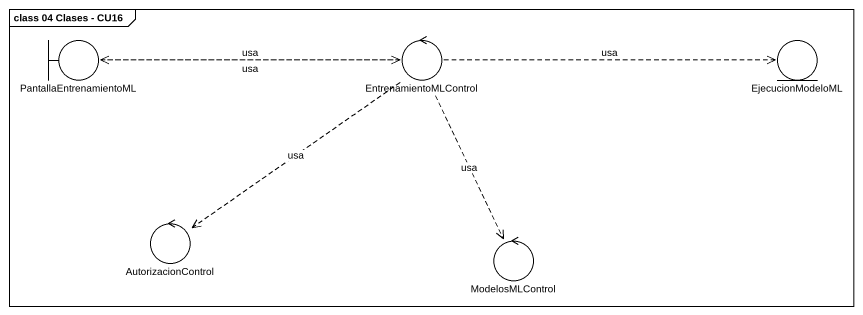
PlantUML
@startuml
mainframe class 04 Clases - CU16
boundary PantallaEntrenamientoML
control EntrenamientoMLControl
entity EjecucionModeloML
control AutorizacionControl
control ModelosMLControl
PantallaEntrenamientoML .right.> EntrenamientoMLControl : usa
EntrenamientoMLControl .left.> PantallaEntrenamientoML : usa
EntrenamientoMLControl .right.> EjecucionModeloML : usa
EntrenamientoMLControl ..> AutorizacionControl : usa
EntrenamientoMLControl ..> ModelosMLControl : usa
@enduml
